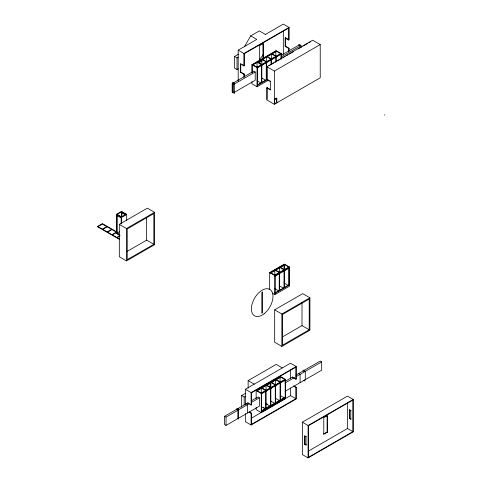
<?xml version="1.0" encoding="UTF-8"?>
<svg xmlns="http://www.w3.org/2000/svg" width="482" height="482" viewBox="0 0 482 482"><rect width="100%" height="100%" fill="white"/><g stroke="black" fill="none" stroke-linecap="round" stroke-linejoin="round"><path stroke-width="0.72" d="M248.14 388.082L248.14 380.605L276.198 364.404L282.313 367.935M244.332 46.887L250.682 35.885L259.316 30.902L265.793 34.638M233.035 82.452L232.318 83.699L233.035 83.284L233.035 82.452L234.33 83.205L234.33 93.171L232.173 91.923L232.173 83.615L253.755 71.155L255.195 71.987L255.195 80.295L233.613 92.755L234.33 93.171M234.33 83.205L233.613 84.446L233.613 92.755M237.277 418.256L238.572 419.003L238.572 409.037L237.277 408.29L236.56 409.531L237.06 409.242L236.74 409.266M237.855 418.587L237.855 410.278L238.572 409.037M303.618 380.34L304.576 380.894L305.299 379.647L305.299 371.345L303.142 370.098L303.142 370.929L304.576 371.755L304.576 370.929M265.431 34.433L283.326 24.1L289.079 27.426L289.079 39.843L288.724 40.048L285.181 38.006L285.181 46.393L288.724 48.441L289.079 48.23L289.079 51.128M238.18 81.09L238.18 50.164L256.792 39.41L250.682 35.885M238.307 68.781L237.011 69.529L234.499 68.076L234.499 56.448L238.379 54.201M238.18 50.164L243.94 53.484L289.079 27.426M234.499 56.448L237.011 57.9L238.307 57.153M285.181 38.006L285.537 37.795L288.489 39.5M244.296 77.066L244.296 74.089L243.94 74.294L240.398 72.252L240.398 63.859L243.94 65.907L244.296 65.697L244.296 53.695L288.724 28.046L288.724 40.048M251.905 72.77L251.905 64.69L276.186 50.67L281.325 53.641L281.325 58.786M252.261 64.895L276.186 51.086L276.186 51.502L266.974 56.816M252.622 65.106L257.045 62.552M261.834 59.786L257.406 62.341L257.406 61.925L261.834 64.48M266.618 57.027L262.19 59.581L262.19 59.166L266.618 61.72M240.398 72.252L240.753 72.041L244.296 74.089M285.181 46.393L285.537 46.188L289.079 48.23M259.262 62.082L261.732 60.66M262.094 60.865L259.623 62.292L259.623 45.676L263.329 43.537L263.329 60.154M257.045 67.245L280.608 53.641L280.608 54.056M281.325 53.641L257.045 67.661L257.045 86.766L251.905 83.796L251.905 81.591M280.97 54.261L257.406 67.866L251.905 64.69M281.295 55.255L298.9 45.091L300.34 45.923L300.34 45.091M255.195 71.987L233.613 84.446L232.173 83.615M281.434 56.84L300.34 45.923M266.817 87.875L270.504 90.007L270.504 81.615L266.817 79.488L266.817 66.691L312.679 40.217L320.229 44.579L320.229 77.807L274.366 104.281L266.817 99.925L266.817 87.875L267.136 87.688L270.83 89.821M269.077 65.763L270.366 65.016M271.661 64.269L273.595 63.154M274.891 62.407L276.18 61.66L276.186 56.611M277.475 60.913L279.409 59.792M280.705 59.051L281.994 58.304M283.289 57.557L285.224 56.436M286.519 55.695L287.808 54.948M289.098 54.201L293.622 51.592M298.141 48.977L302.021 46.742M303.311 45.995L307.835 43.386M309.125 42.639L310.414 41.892M232.173 91.923L232.499 91.737L232.499 83.428M232.824 91.719L232.318 92.008L233.035 92.424M266.817 66.691L274.366 71.053L320.229 44.579M266.817 79.488L268.366 80.012M271.041 64.666L271.041 59.166L266.618 56.611L266.618 79.578L257.045 85.103L257.406 85.308L267.594 79.428M257.045 86.766L268.546 80.126M276.849 98.322L276.493 98.117L274.33 99.364L274.692 99.569L276.849 98.322L276.849 102.479L274.692 103.72L274.692 99.569M119.626 235.355L116.409 233.499L116.409 214.394L121.554 211.423L126.7 214.394L126.7 220.268M121.916 211.628L116.771 214.598L116.771 233.288L119.928 235.114M126.338 214.183L121.193 217.153L121.193 223.937M116.409 214.394L121.554 217.364L126.7 214.394M102.419 229.161L106.841 226.606M102.78 229.366L107.203 226.811M119.313 224.365L147.365 208.164L154.559 212.321L154.559 244.717L126.507 260.913L119.313 256.761L119.313 224.365L126.507 228.516L154.559 212.321M107.203 231.92L111.625 229.366M107.564 232.125L111.987 229.571M111.987 234.68L116.409 232.125M112.348 234.891L116.771 232.336L102.419 224.052L97.991 226.606L119.657 239.114M116.771 233.288L119.657 231.625M116.771 237.445L119.928 235.62M117.132 237.65L119.657 236.192M127.17 251.393L146.649 240.144L153.842 244.302L153.842 213.562L127.224 228.932L127.224 259.671L153.842 244.302M269.667 289.477L269.667 272.577L284.374 264.082L289.519 267.052L289.519 286.157L274.806 294.653L272.234 293.164M271.294 272.288L272.571 271.553M277.023 268.986L280.837 266.781M282.109 266.046L284.019 264.943L284.374 265.154L280.584 267.341M274.806 270.679L270.384 273.228L270.384 272.577L284.374 264.498L284.374 287.465M279.952 267.709L275.168 270.468L275.168 269.812L279.59 272.366M274.806 275.132L288.802 267.052M269.667 272.577L274.806 275.547L289.519 267.052M276.072 275.234L277.337 274.499M279.59 273.198L279.235 273.408L279.235 290.435M282.753 271.372L284.019 270.643L284.019 287.676M284.374 270.438L285.639 269.709M286.904 268.98L288.802 267.884L289.158 268.088L275.168 276.168L274.806 275.963M289.158 285.121L288.802 284.91L274.806 292.99L275.168 293.201L289.158 285.121L289.158 267.257L284.019 264.293L284.019 269.432M274.668 309.842L302.72 293.646L309.914 297.798L309.914 330.194L281.862 346.395L274.668 342.238L274.668 309.842L281.862 313.999L309.914 297.798M282.524 336.87L302.003 325.627L309.197 329.778L309.197 299.045L282.579 314.415L282.579 345.148L309.197 329.778M245.35 404.735L245.35 389.275L290.495 363.211L296.249 366.537L296.249 378.997L295.894 379.201L292.351 377.159M241.663 407.188L241.663 395.559L245.549 393.312M245.35 389.275L251.11 392.595L296.249 366.537M241.663 395.559L244.181 397.011L245.477 396.264M256.147 398.602L256.147 390.522L280.422 376.502L285.567 379.473L285.567 398.578L261.286 412.598L256.147 409.628L256.147 407.423M271.215 382.648L256.864 390.938L256.864 390.522M271.848 382.286L280.422 377.334L280.422 376.918L256.502 390.727L256.502 390.312L261.648 393.282L261.648 411.146L285.205 397.542L285.205 379.677L280.066 376.713L280.066 400.096M261.286 393.077L284.85 379.473L285.205 380.093L261.648 393.698M256.147 390.522L261.286 393.493L285.567 379.473M251.273 400.873L257.997 396.987L259.437 397.819L259.437 406.127L226.034 425.413L224.6 424.582L224.6 416.273L248.212 402.639M284.886 381.467L292.707 376.948M295.966 375.068L320.241 361.054L321.681 361.886L321.681 370.194L285.019 391.36M224.6 416.273L226.034 417.105L249.363 403.633M251.61 402.337L259.437 397.819M285.019 383.051L294.147 377.78M296.105 376.653L321.681 361.886M247.567 403.012L251.11 405.061L251.465 404.85L251.465 392.806L295.894 367.157L295.894 379.201M249.001 412.152L251.11 413.363L251.465 413.158L251.465 424.371L295.894 398.722L295.894 387.51L293.532 386.148M295.894 387.51L296.249 387.305L296.249 398.933L251.11 424.997L245.35 421.672L245.35 413.574M261.286 410.935L284.85 397.331L285.205 397.542M251.224 418.286L290.495 395.608L295.894 398.722M302.347 422.178L347.492 396.114L353.246 399.439L353.246 431.836L308.1 457.9L302.347 454.574L302.347 422.178L308.1 425.504L353.246 399.439M325.278 416.418L326.513 415.701M349.342 410.062L349.703 409.857L351.143 410.682L350.782 410.893L349.342 410.062L349.342 418.37L350.782 419.201L351.143 418.991L349.703 418.159L349.342 418.37M304.558 444.223L304.919 444.018L306.359 444.85L305.998 445.055L304.558 444.223L304.558 435.915L305.998 436.746L306.359 436.541M323.422 434.101L327.127 431.962L327.489 432.167L327.489 415.556L323.784 417.695L323.784 434.306L327.489 432.167M308.215 451.188L347.492 428.516L352.884 431.631L352.884 400.06L308.462 425.708L308.462 457.279L352.884 431.631M241.524 406.501L241.699 406.398M275.825 51.291L276.186 51.502M384.365 114.83L384.726 115.041M276.186 56.195L271.758 53.641L271.758 54.056M275.825 56.4L271.402 53.845L271.402 64.461M266.974 56.4L271.402 58.955M242.524 64.672L244.296 65.697M269.601 80.717L270.83 81.428M261.834 78.06L265.624 80.253M257.045 80.825L260.84 83.012M276.849 102.479L276.493 102.268L276.493 98.117M279.952 267.052L284.374 269.607M284.019 269.812L279.59 267.257L279.59 290.23M279.235 272.577L274.806 270.022L274.806 275.168M270.022 272.366L275.168 275.336L275.168 293.201M284.019 282.151L284.374 282.356M284.374 283.187L288.17 285.38M279.59 285.953L283.386 288.14M274.806 288.712L278.602 290.905M125.977 214.394L121.554 211.839L121.554 217.135M125.344 214.858L121.554 212.67L121.916 212.46L121.916 216.924M117.132 214.394L121.554 216.948M121.193 217.985L116.771 215.43L117.132 215.225L117.132 233.083L119.657 234.541M116.951 232.023L102.419 223.636L97.274 226.606L119.602 239.494M298.659 373.514L300.093 374.345L300.093 382.654M293.887 377.629L296.249 378.997M280.066 377.129L280.422 377.334M293.887 385.937L296.249 387.305M280.422 382.027L275.999 379.473L275.999 379.888M280.066 382.232L275.638 379.677L275.638 402.651M271.215 382.232L275.638 384.787M270.854 387.552L266.432 384.998L266.432 385.413M270.498 387.757L266.07 385.202L266.07 408.176M280.422 395.608L284.217 397.801M266.07 390.312L261.648 387.757L261.648 388.173M248.14 380.605L254.255 384.136M275.638 398.373L280.066 400.928M270.854 401.132L275.282 403.687M266.432 403.687L267.697 404.416M266.07 403.898L269.866 406.085M263.546 407.543L264.805 408.272M261.286 406.657L265.082 408.844M246.182 403.814L247.621 404.645L247.621 412.947M249.363 411.941L251.465 413.158M236.415 409.453L237.855 410.278M350.782 410.893L350.782 419.201M349.703 409.857L349.703 418.159M347.492 402.958L347.492 428.516M327.127 416.068L327.127 431.962M308.1 425.504L308.1 457.9M305.998 436.746L305.998 445.055M304.919 435.71L304.919 444.018M304.576 380.063L304.576 380.894M302.003 302.389L302.003 325.627M301.057 46.893L301.057 45.507L298.9 44.266L298.9 45.091M290.495 370.056L290.495 378.322M290.495 388.094L290.495 395.608M288.802 267.884L288.802 284.91M288.724 48.441L288.724 51.417M285.537 37.795L285.537 46.188M283.326 30.944L283.326 54.243M281.862 313.999L281.862 346.395M280.97 59.352L280.97 53.845L275.825 50.875L275.825 61.907M280.783 382.232L280.783 382.648M280.422 382.443L280.422 399.885M276.541 56.4L276.541 56.816M275.999 384.998L275.999 385.413M275.282 402.856L275.282 384.998L270.854 382.443L270.854 405.41M274.806 275.547L274.806 294.653M274.366 71.053L274.366 104.281M271.758 59.166L271.758 59.581M271.215 387.757L271.215 388.173M270.498 382.648L270.498 405.621M270.137 383.166L270.137 387.498M267.136 66.884L267.136 79.301M267.136 87.688L267.136 99.364M266.974 61.925L266.974 62.341M266.432 390.522L266.432 390.938M266.257 79.789L266.257 61.925L261.834 59.37L261.834 82.338M265.715 408.381L265.715 390.522L261.286 387.968L261.286 392.746M262.967 43.332L262.967 59.943M262.19 64.69L262.19 65.106M261.473 82.549L261.473 64.69L257.045 62.136L257.045 66.908M261.286 393.493L261.286 412.598M257.406 85.308L257.406 67.45L252.261 64.48L252.261 72.89M251.11 392.595L251.11 405.061M251.11 413.363L251.11 424.997M244.181 397.011L244.181 405.007M243.94 53.484L243.94 65.907M243.94 74.294L243.94 77.192M240.753 63.654L240.753 72.041M237.277 408.29L237.277 409.116M237.011 57.9L237.011 69.529M226.034 417.105L226.034 425.413M146.649 217.659L146.649 240.144M126.507 228.516L126.507 260.913M121.554 217.364L121.554 223.238M263.268 54.364A16.533 9.544 -60 0 1 259.473 59.485M262.539 292.044L261.822 292.46L261.822 313.228L262.539 312.812L262.539 292.044M264.058 313.824A15.261 8.809 -60 0 0 270.45 289.857A15.261 8.809 -60 0 0 252.044 304.226A15.261 8.809 -60 0 0 264.058 313.824"/></g></svg>
